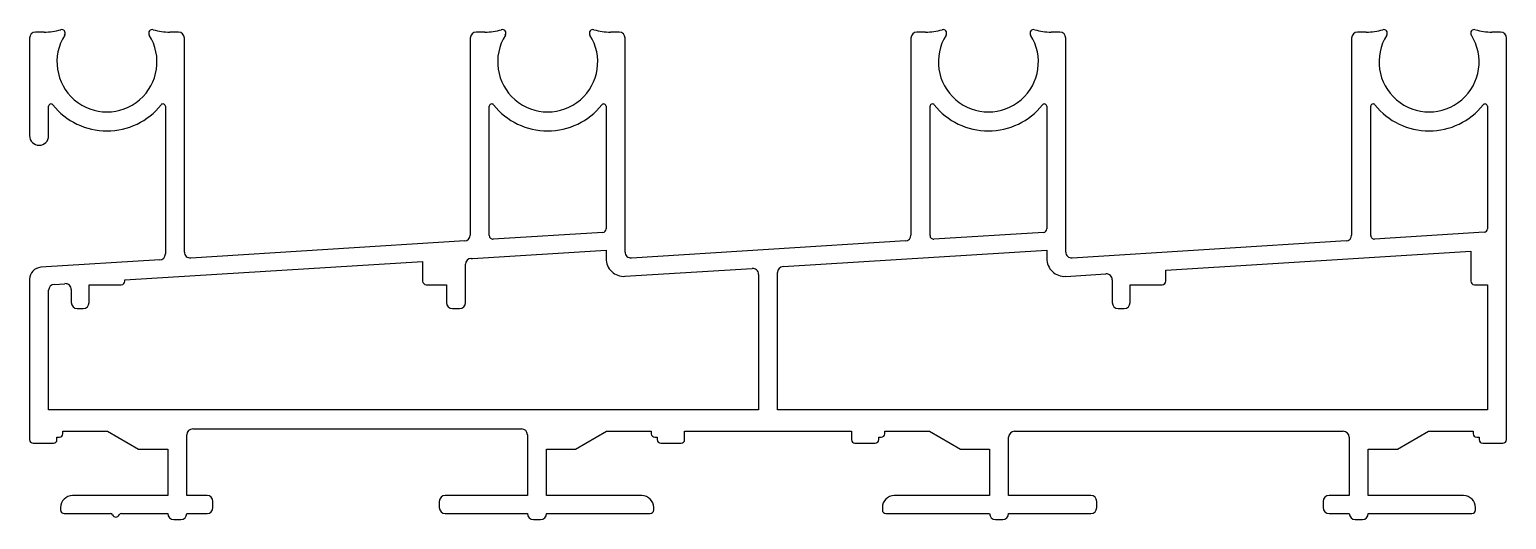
# Model space of a CAD drawing. Extents: x 425 to 549, y 562 to 603.
import ezdxf

# ---------------------------------------------------------------- set-up
doc = ezdxf.new("R2010")
doc.units = 0
doc.layers.get('0').update_dxf_attribs({"linetype": 'CONTINUOUS'})

msp = doc.modelspace()

# ---------------------------------------------------------------- linework, layer by layer
for p, q in [((426.59, 602.74), (425.86, 602.74)), ((437.86, 602.74), (437.13, 602.74)), ((463.59, 602.74), (462.86, 602.74)), ((474.86, 602.74), (474.13, 602.74)), ((500.59, 602.74), (499.86, 602.74)), ((511.86, 602.74), (511.13, 602.74)), ((537.59, 602.74), (536.86, 602.74)), ((548.86, 602.74), (548.13, 602.74)), ((425.36, 602.24), (425.36, 594.04)), ((438.36, 584.28), (438.36, 602.24)), ((462.36, 602.24), (462.36, 585.71)), ((475.36, 584.28), (475.36, 602.24)), ((499.36, 602.24), (499.36, 585.71)), ((512.36, 584.28), (512.36, 602.24)), ((536.36, 602.24), (536.36, 585.71)), ((549.36, 568.54), (549.36, 602.24)), ((426.96, 594.04), (426.96, 596.51)), ((436.76, 596.51), (436.76, 584.12)), ((463.96, 585.66), (463.96, 596.51)), ((473.76, 596.51), (473.76, 586.23)), ((500.96, 585.66), (500.96, 596.51)), ((510.76, 596.51), (510.76, 586.23)), ((537.96, 585.66), (537.96, 596.51)), ((547.76, 596.51), (547.76, 586.24)), ((473.48, 585.93), (464.28, 585.36)), ((510.48, 585.93), (501.28, 585.36)), ((547.48, 585.94), (538.28, 585.36)), ((461.89, 585.21), (438.89, 583.78)), ((462.55, 583.75), (473.76, 584.45)), ((473.76, 584.45), (473.76, 583.74)), ((498.89, 585.21), (475.89, 583.78)), ((488.63, 583.07), (510.76, 584.45)), ((510.76, 584.45), (510.76, 583.74)), ((535.89, 585.21), (512.89, 583.78)), ((520.76, 582.76), (546.36, 584.36)), ((546.36, 584.36), (546.36, 581.84)), ((436.29, 583.62), (426.3, 583)), ((433.36, 581.94), (458.36, 583.49)), ((458.36, 583.49), (458.36, 581.84)), ((461.96, 580.04), (461.96, 583.25)), ((462.43, 583.74), (462.55, 583.75)), ((475.35, 582.25), (486.03, 582.91)), ((425.36, 582), (425.36, 568.54)), ((427.43, 581.57), (428.33, 581.62)), ((433.36, 581.84), (433.36, 581.94)), ((486.56, 582.41), (486.56, 571.04)), ((488.16, 571.04), (488.16, 582.57)), ((512.35, 582.24), (515.73, 582.45)), ((516.26, 581.95), (516.26, 580.04)), ((520.76, 581.84), (520.76, 582.76)), ((426.96, 571.04), (426.96, 581.07)), ((428.86, 581.13), (428.86, 580.04)), ((430.36, 580.04), (430.36, 581.54)), ((430.36, 581.54), (433.06, 581.54)), ((458.66, 581.54), (460.36, 581.54)), ((460.36, 581.54), (460.36, 580.04)), ((517.76, 580.04), (517.76, 581.54)), ((517.76, 581.54), (520.46, 581.54)), ((546.66, 581.54), (547.76, 581.54)), ((547.76, 581.54), (547.76, 571.04)), ((429.36, 579.54), (429.86, 579.54)), ((460.86, 579.54), (461.46, 579.54)), ((516.76, 579.54), (517.26, 579.54)), ((486.56, 571.04), (426.96, 571.04)), ((547.76, 571.04), (488.16, 571.04)), ((428.16, 569.04), (428.16, 569.24)), ((428.16, 569.24), (431.91, 569.24)), ((431.91, 569.24), (434.51, 567.74)), ((439.06, 569.44), (466.66, 569.44)), ((471.2, 567.74), (473.8, 569.24)), ((473.8, 569.24), (477.56, 569.24)), ((477.56, 569.24), (477.56, 569.04)), ((480.36, 568.54), (480.36, 569.24)), ((480.36, 569.24), (494.36, 569.24)), ((494.36, 569.24), (494.36, 568.54)), ((497.16, 569.04), (497.16, 569.24)), ((497.16, 569.24), (500.91, 569.24)), ((500.91, 569.24), (503.51, 567.74)), ((508.06, 569.24), (535.66, 569.24)), ((540.2, 567.74), (542.8, 569.24)), ((542.8, 569.24), (546.56, 569.24)), ((546.56, 569.24), (546.56, 569.04)), ((425.66, 568.24), (427.36, 568.24)), ((427.66, 568.54), (427.66, 568.74)), ((427.66, 568.74), (427.86, 568.74)), ((438.56, 563.85), (438.56, 568.94)), ((467.16, 568.94), (467.16, 563.85)), ((477.86, 568.74), (478.06, 568.74)), ((478.06, 568.74), (478.06, 568.54)), ((478.36, 568.24), (480.06, 568.24)), ((494.66, 568.24), (496.36, 568.24)), ((496.66, 568.54), (496.66, 568.74)), ((496.66, 568.74), (496.86, 568.74)), ((507.56, 563.85), (507.56, 568.74)), ((536.16, 568.74), (536.16, 563.85)), ((546.86, 568.74), (547.06, 568.74)), ((547.06, 568.74), (547.06, 568.54)), ((547.36, 568.24), (549.06, 568.24)), ((434.51, 567.74), (436.96, 567.74)), ((436.96, 567.74), (436.96, 563.84)), ((468.76, 563.84), (468.76, 567.74)), ((468.76, 567.74), (471.2, 567.74)), ((503.51, 567.74), (505.96, 567.74)), ((505.96, 567.74), (505.96, 563.84)), ((537.76, 563.84), (537.76, 567.74)), ((537.76, 567.74), (540.2, 567.74)), ((436.96, 563.84), (428.96, 563.84)), ((440.26, 563.85), (438.56, 563.85)), ((440.76, 562.84), (440.76, 563.35)), ((459.76, 563.35), (459.76, 562.84)), ((467.16, 563.85), (460.26, 563.85)), ((476.76, 563.84), (468.76, 563.84)), ((505.96, 563.84), (497.96, 563.84)), ((514.46, 563.85), (507.56, 563.85)), ((514.96, 562.84), (514.96, 563.35)), ((533.96, 563.35), (533.96, 562.84)), ((536.16, 563.85), (534.46, 563.85)), ((545.76, 563.84), (537.76, 563.84)), ((427.96, 562.84), (427.96, 562.64)), ((428.26, 562.34), (432.15, 562.34)), ((433.07, 562.34), (436.96, 562.34)), ((437.46, 561.84), (438.06, 561.84)), ((438.56, 562.34), (440.26, 562.34)), ((460.26, 562.34), (467.16, 562.34)), ((467.66, 561.84), (468.26, 561.84)), ((468.76, 562.34), (477.46, 562.34)), ((477.76, 562.64), (477.76, 562.84)), ((496.96, 562.84), (496.96, 562.64)), ((497.26, 562.34), (505.96, 562.34)), ((506.46, 561.84), (507.06, 561.84)), ((507.56, 562.34), (514.46, 562.34)), ((534.46, 562.34), (536.16, 562.34)), ((536.66, 561.84), (537.26, 561.84)), ((537.76, 562.34), (546.46, 562.34)), ((546.76, 562.64), (546.76, 562.84))]:
    msp.add_line(p, q)
for centre, radius, start, end in [((425.86, 602.24), 0.5, 90, 180), ((426.59, 607.74), 5, 270, 286.0513), ((428.05, 602.65), 0.3, 327.6693, 106.0513), ((435.66, 602.65), 0.3, 73.9487, 212.3307), ((437.13, 607.74), 5, 253.9487, 270), ((437.86, 602.24), 0.5, 0, 90), ((462.86, 602.24), 0.5, 90, 180), ((463.59, 607.74), 5, 270, 286.0513), ((465.05, 602.65), 0.3, 327.6693, 106.0513), ((472.66, 602.65), 0.3, 73.9487, 212.3307), ((474.13, 607.74), 5, 253.9487, 270), ((474.86, 602.24), 0.5, 0, 90), ((499.86, 602.24), 0.5, 90, 180), ((500.59, 607.74), 5, 270, 286.0513), ((502.05, 602.65), 0.3, 327.6693, 106.0513), ((509.66, 602.65), 0.3, 73.9487, 212.3307), ((511.13, 607.74), 5, 253.9487, 270), ((511.86, 602.24), 0.5, 0, 90), ((536.86, 602.24), 0.5, 90, 180), ((537.59, 607.74), 5, 270, 286.0513), ((539.05, 602.65), 0.3, 327.6693, 106.0513), ((546.66, 602.65), 0.3, 73.9487, 212.3307), ((548.13, 607.74), 5, 253.9487, 270), ((548.86, 602.24), 0.5, 0, 90), ((431.86, 600.24), 4.2, 147.6693, 32.3307), ((468.86, 600.24), 4.2, 147.6693, 32.3307), ((505.86, 600.24), 4.2, 147.6693, 32.3307), ((542.86, 600.24), 4.2, 147.6693, 32.3307), ((427.16, 596.51), 0.2, 38.4332, 180), ((431.86, 600.24), 5.8, 218.4332, 321.5668), ((436.56, 596.51), 0.2, 360, 141.5668), ((464.16, 596.51), 0.2, 38.4332, 180), ((468.86, 600.24), 5.8, 218.4332, 321.5668), ((473.56, 596.51), 0.2, 0, 141.5668), ((501.16, 596.51), 0.2, 38.4332, 180), ((505.86, 600.24), 5.8, 218.4332, 321.5668), ((510.56, 596.51), 0.2, 0, 141.5668), ((538.16, 596.51), 0.2, 38.4332, 180), ((542.86, 600.24), 5.8, 218.4332, 321.5668), ((547.56, 596.51), 0.2, 0, 141.5668), ((426.16, 594.04), 0.8, 180, 0), ((461.86, 585.71), 0.5, 273.5571, 0), ((464.26, 585.66), 0.3, 180, 273.5571), ((473.46, 586.23), 0.3, 273.5571, 0), ((498.86, 585.71), 0.5, 273.5571, 0), ((501.26, 585.66), 0.3, 180, 273.557), ((510.46, 586.23), 0.3, 273.557, 0), ((535.86, 585.71), 0.5, 273.5763, 360), ((538.26, 585.66), 0.3, 180, 273.5763), ((547.46, 586.24), 0.3, 273.5763, 0), ((436.26, 584.12), 0.5, 273.5571, 0), ((438.86, 584.28), 0.5, 180, 273.5571), ((475.86, 584.28), 0.5, 180, 273.5571), ((512.86, 584.28), 0.5, 180, 273.5763), ((426.36, 582), 1, 93.5571, 180), ((462.46, 583.25), 0.5, 93.5571, 180), ((475.26, 583.74), 1.5, 180, 273.5571), ((486.06, 582.41), 0.5, 360, 93.5571), ((488.66, 582.57), 0.5, 93.5571, 180), ((512.26, 583.74), 1.5, 180, 273.5763), ((427.46, 581.07), 0.5, 93.5571, 180), ((428.36, 581.13), 0.5, 360, 93.5571), ((433.06, 581.84), 0.3, 270, 360), ((458.66, 581.84), 0.3, 180, 270), ((515.76, 581.95), 0.5, 0, 93.5763), ((520.46, 581.84), 0.3, 270, 0), ((546.66, 581.84), 0.3, 180, 270), ((429.36, 580.04), 0.5, 180, 270), ((429.86, 580.04), 0.5, 270, 0), ((460.86, 580.04), 0.5, 180, 270), ((461.46, 580.04), 0.5, 270, 0), ((516.76, 580.04), 0.5, 180, 270), ((517.26, 580.04), 0.5, 270, 0), ((439.06, 568.94), 0.5, 90, 180), ((466.66, 568.94), 0.5, 0, 90), ((508.06, 568.74), 0.5, 90, 180), ((535.66, 568.74), 0.5, 0, 90), ((425.66, 568.54), 0.3, 180, 270), ((427.36, 568.54), 0.3, 270, 0), ((427.86, 569.04), 0.3, 270, 0), ((477.86, 569.04), 0.3, 180, 270), ((478.36, 568.54), 0.3, 180, 270), ((480.06, 568.54), 0.3, 270, 0), ((494.66, 568.54), 0.3, 180, 270), ((496.36, 568.54), 0.3, 270, 0), ((496.86, 569.04), 0.3, 270, 0), ((546.86, 569.04), 0.3, 180, 270), ((547.36, 568.54), 0.3, 180, 270), ((549.06, 568.54), 0.3, 270, 0), ((428.96, 562.84), 1, 90, 180), ((440.26, 563.35), 0.5, 0, 90), ((460.26, 563.35), 0.5, 90, 180), ((476.76, 562.84), 1, 0, 90), ((497.96, 562.84), 1, 90, 180), ((514.46, 563.35), 0.5, 0, 90), ((534.46, 563.35), 0.5, 90, 180), ((545.76, 562.84), 1, 0, 90), ((428.26, 562.64), 0.3, 180, 270), ((432.15, 562.14), 0.2, 23.5782, 90), ((432.61, 562.34), 0.3, 203.5782, 336.4218), ((433.07, 562.14), 0.2, 90, 156.4218), ((437.46, 562.34), 0.5, 180, 270), ((438.06, 562.34), 0.5, 270, 0), ((440.26, 562.84), 0.5, 270, 0), ((460.26, 562.84), 0.5, 180, 270), ((467.66, 562.34), 0.5, 180, 270), ((468.26, 562.34), 0.5, 270, 0), ((477.46, 562.64), 0.3, 270, 0), ((497.26, 562.64), 0.3, 180, 270), ((506.46, 562.34), 0.5, 180, 270), ((507.06, 562.34), 0.5, 270, 0), ((514.46, 562.84), 0.5, 270, 0), ((534.46, 562.84), 0.5, 180, 270), ((536.66, 562.34), 0.5, 180, 270), ((537.26, 562.34), 0.5, 270, 0), ((546.46, 562.64), 0.3, 270, 0)]:
    msp.add_arc(centre, radius, start, end)

doc.saveas('drawing.dxf')
